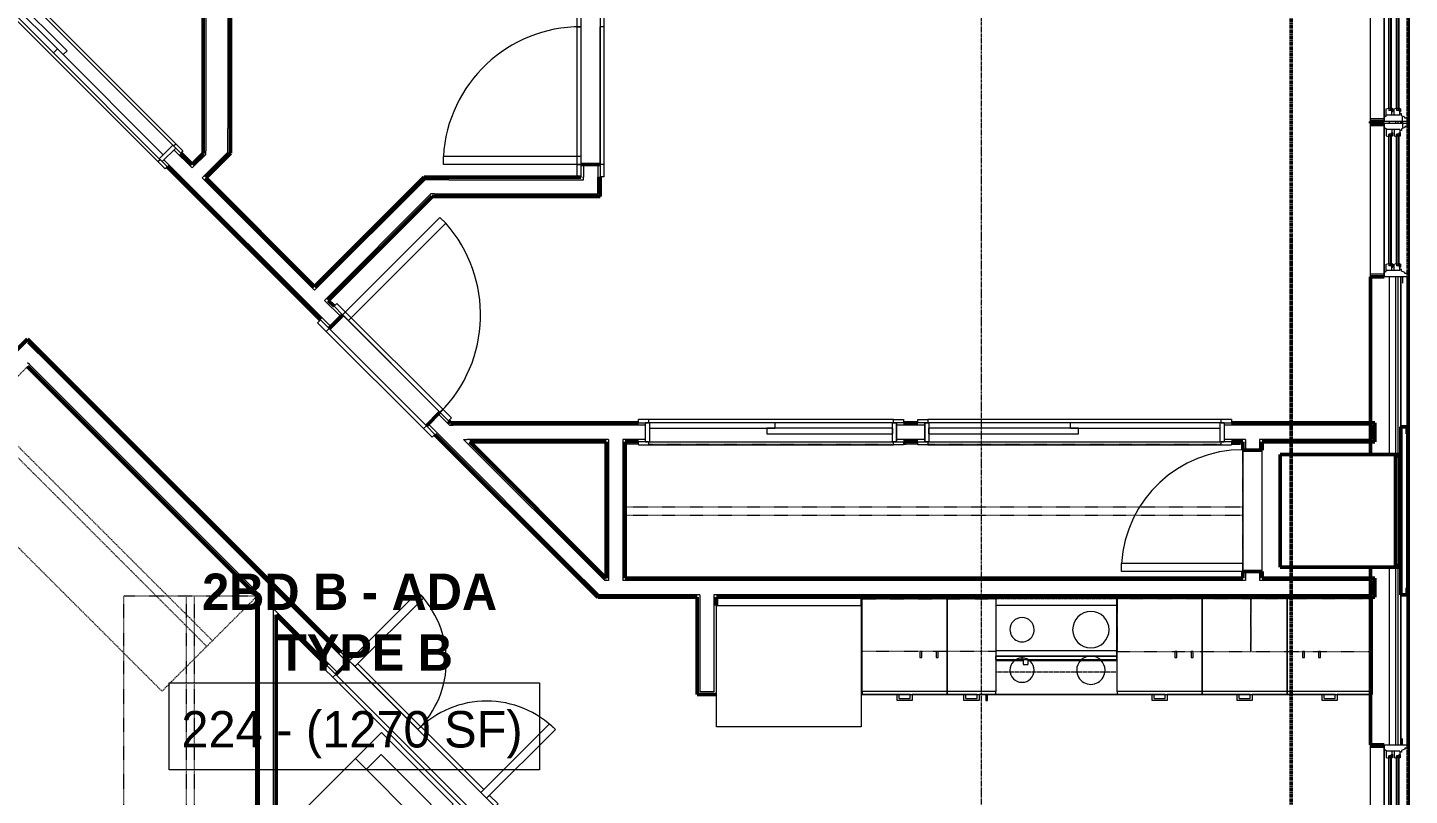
# Model space of a CAD drawing. Header units: inches. Extents: x -4235 to -464, y 9767 to 12359.
# Drawn here: x -2408.9 to -2067.6, y 10191.9 to 10381.6 of the extents above; entities that cross this region are included whole.
import ezdxf

# ---------------------------------------------------------------- set-up
doc = ezdxf.new("R2010")
doc.units = ezdxf.units.IN
doc.header["$MEASUREMENT"] = 0
for name, pattern in [('Dash', [0.25, 0.125, -0.125]), ('Dash 1_16_', [0.125, 0.0625, -0.0625]), ('Grid Line 1_2_', [0.875, 0.5, -0.125, 0.125, -0.125]), ('Overhead', [0.15625, 0.09375, -0.0625])]:
    doc.linetypes.add(name, pattern=pattern)
for name, color, linetype, lineweight in [('0-1', 7, 'Continuous', 5), ('0-2', 10, 'Continuous', 9), ('A-AREA-IDEN', 2, 'Continuous', 9), ('A-DOOR-1', 10, 'Continuous', 9), ('A-DOOR-2', 50, 'Continuous', 20), ('A-DOOR-3', 254, 'Continuous', 9), ('A-DOOR-FRAM-1', 10, 'Continuous', 9), ('A-GENM', 5, 'Continuous', 9), ('A-GENM-4', 5, 'Continuous', 50), ('A-GLAZ-1', 151, 'Continuous', 9), ('A-GLAZ-2', 151, 'Continuous', 20), ('A-GLAZ-3', 151, 'Continuous', 50), ('A-WALL', 113, 'Continuous', 13), ('A-WALL-1', 7, 'Continuous', 50), ('A-WALL-2', 250, 'Continuous', 13), ('A-WALL-3', 10, 'Continuous', 9), ('A-WALL-4', 254, 'Continuous', 9), ('A-WALL-5', 113, 'Continuous', 9), ('A-WALL-6', 113, 'Continuous', 50), ('C-PROP-LINE-1', 91, 'Dash 1_16_', 50), ('P-SANR-FIXT-1', 10, 'Continuous', 9), ('Q-CASE-1', 254, 'Continuous', 9), ('Q-CASE-2', 10, 'Continuous', 9), ('Q-CASE-3', 254, 'Dash', 9), ('Q-CASE-4', 10, 'Dash', 9), ('Q-CASE-HDLN-1', 10, 'Dash', 9), ('Q-CASE-HDLN-2', 254, 'Dash', 9), ('Q-SPCQ-1', 10, 'Continuous', 9), ('Q-SPCQ-2', 91, 'Overhead', 9), ('S-GRID-1', 1, 'Grid Line 1_2_', 9)]:
    doc.layers.add(name, color=color, linetype=linetype, lineweight=lineweight)
doc.styles.add('Century Gothic', font='ufonts.com_century-gothic.ttf', dxfattribs={"height": 9})
doc.styles.add('Century Gothic_B', font='GOTHICB.TTF', dxfattribs={"height": 9})

# ---------------------------------------------------------------- blocks, each defined once
blk = doc.blocks.new('OD_CW_Closet - OD_CW_Closet-2068594-BACKGROUND - RCP - 2ND FLOOR')
at = {"layer": 'Q-CASE-HDLN-1'}
for p, q in [((80.94, 24), (80.85, 24)), ((80.94, -9.27), (80.94, 23.91)), ((0.74, 8.37), (80.94, 8.37)), ((0.74, 6.37), (80.94, 6.37)), ((0.74, -9.27), (80.94, -9.27))]:
    blk.add_line(p, q, dxfattribs=at)
at = {"layer": 'Q-CASE-HDLN-2'}
for p, q in [((80.85, 24), (0.74, 24)), ((0.74, 24), (0.74, -9.27)), ((80.94, 23.91), (80.94, 24))]:
    blk.add_line(p, q, dxfattribs=at)
blk = doc.blocks.new('OD_CW_Closet - OD_CW_Closet-3115502-BACKGROUND - RCP - 2ND FLOOR')
at = {"layer": 'Q-CASE-HDLN-1'}
for p, q in [((0.74, 24), (0.74, -9)), ((0.74, 8.5), (78.86, 8.5)), ((0.74, 6.5), (78.86, 6.5)), ((0.74, -9), (78.86, -9))]:
    blk.add_line(p, q, dxfattribs=at)
at = {"layer": 'Q-CASE-HDLN-2'}
for p, q in [((78.86, 24), (0.74, 24)), ((78.86, -9), (78.86, 24))]:
    blk.add_line(p, q, dxfattribs=at)
blk = doc.blocks.new('Stacked Washer and Dryer - 26_x25_ - Private-1352637-BACKGROUND - RCP - 2ND FLOOR')
at = {"layer": 'P-SANR-FIXT-1'}
for p, q in [((26, 12.5), (0, 12.5)), ((0, -12.5), (0, 12.5)), ((16.90625, 12.5), (16.90625, -12.5)), ((26, 12.5), (26, -12.5)), ((16.90625, 8.75), (22.09375, 8.75)), ((22.09375, 8.75), (22.09375, -8.75)), ((22.09375, -8.75), (16.90625, -8.75)), ((0, -12.5), (26, -12.5))]:
    blk.add_line(p, q, dxfattribs=at)
blk = doc.blocks.new('SWING - DOUBLE - FLUSH - 4-0 x 6-8 - DUMMY-V7-BACKGROUND - RCP - 2ND FLOOR')
at = {"layer": 'A-DOOR-1'}
for p, q in [((-24, 3.375), (-27, 3.375)), ((-27, 2.375), (-27, 3.375)), ((-27, 2.375), (-24, 2.375)), ((-24, 2.375), (-24, 3.375)), ((22, 3.375), (-22, 3.375)), ((-22, 2.375), (22, 2.375)), ((27, 3.375), (24, 3.375)), ((24, 2.375), (24, 3.375)), ((24, 2.375), (27, 2.375)), ((27, 2.375), (27, 3.375)), ((-24, -2.375), (-27, -2.375)), ((-27, -2.375), (-27, -3.375)), ((-27, -3.375), (-24, -3.375)), ((24, -2.375), (-24, -2.375)), ((-24, -2.375), (-24, -3.375)), ((-24, -3.375), (24, -3.375)), ((27, -2.375), (24, -2.375)), ((24, -2.375), (24, -3.375)), ((24, -3.375), (27, -3.375)), ((27, -2.375), (27, -3.375))]:
    blk.add_line(p, q, dxfattribs=at)
for centre, start, end in [((-24, 2.375), 360, 90), ((24, 2.375), 90, 180)]:
    blk.add_arc(centre, 24, start, end, dxfattribs=at)
at = {"layer": 'A-DOOR-2'}
for p, q in [((-24, 2.375), (-24, 26.375)), ((-24, 26.375), (-22, 26.375)), ((-22, 26.375), (-22, 2.375)), ((24, 26.375), (22, 26.375)), ((22, 26.375), (22, 2.375)), ((24, 2.375), (24, 26.375)), ((-22, 2.375), (-24, 2.375)), ((22, 2.375), (24, 2.375))]:
    blk.add_line(p, q, dxfattribs=at)
at = {"layer": 'A-DOOR-3'}
blk.add_line((-24, 2.375), (-22, 2.375), dxfattribs=at)
blk = doc.blocks.new('SWING - SINGLE - FLUSH - 2-10 x 6-8 - PASSAGE-3199423-BACKGROUND - RCP - 2ND FLOOR')
at = {"layer": 'A-DOOR-1'}
blk.add_arc((17, -2.37), 34.07, 180, 266.6343, dxfattribs=at)
at = {"layer": 'A-DOOR-2'}
for p, q in [((15, -2.37), (15, -36.38)), ((17, -2.37), (15, -2.37)), ((17, -2.37), (17, -36.38)), ((17, -36.38), (15, -36.38))]:
    blk.add_line(p, q, dxfattribs=at)
at = {"layer": 'A-DOOR-FRAM-1'}
for p, q in [((-17, 3.38), (-20, 3.38)), ((-20, 3.38), (-20, 2.38)), ((-20, 2.38), (-17, 2.38)), ((17, 3.38), (-17, 3.38)), ((-17, 3.38), (-17, 2.38)), ((-17, 2.38), (17, 2.38)), ((20, 3.38), (17, 3.38)), ((17, 3.38), (17, 2.38)), ((17, 2.38), (20, 2.38)), ((20, 3.38), (20, 2.38)), ((-17, -2.37), (-20, -2.37)), ((-20, -3.37), (-20, -2.37)), ((-20, -3.37), (-17, -3.37)), ((17, -2.37), (-17, -2.37)), ((-17, -3.37), (-17, -2.37)), ((-17, -3.37), (17, -3.37)), ((20, -2.37), (17, -2.37)), ((17, -3.37), (17, -2.37)), ((17, -3.37), (20, -3.37)), ((20, -3.37), (20, -2.37))]:
    blk.add_line(p, q, dxfattribs=at)
blk = doc.blocks.new('SWING - SINGLE - FLUSH - 30_ x 70_ - MAGIC PAK DOOR - ACOUSTICAL SEAL - IN CLOSET-3199408-BACKGROUND - RCP - 2ND FLOOR')
at = {"layer": 'A-DOOR-1'}
blk.add_arc((15, -2.375), 30.067, 180, 266.18593, dxfattribs=at)
at = {"layer": 'A-DOOR-2'}
for p, q in [((13, -2.375), (13, -32.375)), ((15, -2.375), (13, -2.375)), ((15, -2.375), (15, -32.375)), ((15, -32.375), (13, -32.375))]:
    blk.add_line(p, q, dxfattribs=at)
blk = doc.blocks.new('SWING - SINGLE - FLUSH - 2-10 x 6-8 - PRIVACY-3199405-BACKGROUND - RCP - 2ND FLOOR')
at = {"layer": 'A-DOOR-1'}
blk.add_arc((17, -2.37), 34.07, 180, 266.6343, dxfattribs=at)
at = {"layer": 'A-DOOR-2'}
for p, q in [((15, -2.37), (15, -36.38)), ((17, -2.37), (15, -2.37)), ((17, -2.37), (17, -36.38)), ((17, -36.38), (15, -36.38))]:
    blk.add_line(p, q, dxfattribs=at)
at = {"layer": 'A-DOOR-FRAM-1'}
for p, q in [((-17, 3.38), (-20, 3.38)), ((-20, 3.38), (-20, 2.38)), ((-20, 2.38), (-17, 2.38)), ((17, 3.38), (-17, 3.38)), ((-17, 3.38), (-17, 2.38)), ((-17, 2.38), (17, 2.38)), ((20, 3.38), (17, 3.38)), ((17, 3.38), (17, 2.38)), ((17, 2.38), (20, 2.38)), ((20, 3.38), (20, 2.38)), ((-17, -2.37), (-20, -2.37)), ((-20, -3.37), (-20, -2.37)), ((-20, -3.37), (-17, -3.37)), ((17, -2.37), (-17, -2.37)), ((-17, -3.37), (-17, -2.37)), ((-17, -3.37), (17, -3.37)), ((20, -2.37), (17, -2.37)), ((17, -3.37), (17, -2.37)), ((17, -3.37), (20, -3.37)), ((20, -3.37), (20, -2.37))]:
    blk.add_line(p, q, dxfattribs=at)
blk = doc.blocks.new('SLIDING - FLUSH - 6-0 x 6-8-3203588-BACKGROUND - RCP - 2ND FLOOR')
at = {"layer": 'A-DOOR-1'}
for p, q in [((-38.75, 2.5), (-38.75, 3.25)), ((-36.25, 3.25), (-38.75, 3.25)), ((-38.75, 2.5), (-36.25, 2.5)), ((36.25, 3.25), (-36.25, 3.25)), ((-36.25, 3.25), (-36.25, 2.5)), ((36, 0.5), (-1, 0.5)), ((-1, 0.5), (-1, -0.875)), ((36, 0.5), (36, -0.875)), ((36.25, 2.5), (36.25, 3.25)), ((36.25, 3.25), (38.75, 3.25)), ((38.75, 2.5), (36.25, 2.5)), ((38.75, 3.25), (38.75, 2.5)), ((-38.75, -3), (-38.75, -2.25)), ((-36.25, -2.25), (-38.75, -2.25)), ((-38.75, -3), (-36.25, -3)), ((-36.25, -2.25), (-36.25, -3)), ((-36.25, -3), (36.25, -3)), ((1, -0.875), (-36, -0.875)), ((-36, -0.875), (-36, -2.25)), ((-36, -2.25), (1, -2.25)), ((-1, -0.875), (36, -0.875)), ((1, -0.875), (1, -2.25)), ((36.25, -2.25), (38.75, -2.25)), ((36.25, -3), (36.25, -2.25)), ((38.75, -3), (36.25, -3)), ((38.75, -2.25), (38.75, -3))]:
    blk.add_line(p, q, dxfattribs=at)
at = {"layer": 'A-DOOR-FRAM-1'}
for p, q in [((-37, -2.25), (-37, 2.5)), ((-36, 2.5), (-37, 2.5)), ((36, 2.5), (-36, 2.5)), ((-36, 2.5), (-36, -2.25)), ((36, -2.25), (36, 2.5)), ((36, 2.5), (37, 2.5)), ((37, 2.5), (37, -2.25)), ((-37, -2.25), (-36, -2.25)), ((1, -2.25), (36, -2.25)), ((37, -2.25), (36, -2.25))]:
    blk.add_line(p, q, dxfattribs=at)
blk = doc.blocks.new('OD_CW_Closet - OD_CW_Closet-3210590-BACKGROUND - RCP - 2ND FLOOR')
at = {"layer": 'Q-CASE-HDLN-1'}
for p, q in [((0.74, 22.35), (0.74, -7.65)), ((0.74, 8.5), (153.3, 8.5)), ((0.74, 6.5), (153.3, 6.5)), ((0.74, -9), (3.59, -9)), ((6.09, -9), (78.59, -9)), ((81.09, -9), (84.59, -9)), ((87.09, -9), (147.59, -9)), ((150.09, -9), (153.3, -9))]:
    blk.add_line(p, q, dxfattribs=at)
at = {"layer": 'Q-CASE-HDLN-2'}
for p, q in [((153.3, 24), (0.74, 24)), ((0.74, 24), (0.74, 22.35)), ((153.3, -9), (153.3, 24)), ((0.74, -7.65), (0.74, -9))]:
    blk.add_line(p, q, dxfattribs=at)
blk = doc.blocks.new('SLIDING - FLUSH - 6-0 x 6-8-3203587-BACKGROUND - RCP - 2ND FLOOR')
at = {"layer": 'A-DOOR-1'}
for p, q in [((-38.75, 2.25), (-38.75, 3)), ((-36.25, 3), (-38.75, 3)), ((-38.75, 2.25), (-36.25, 2.25)), ((36.25, 3), (-36.25, 3)), ((-36.25, 3), (-36.25, 2.25)), ((1, 2.25), (-36, 2.25)), ((-36, 2.25), (-36, 0.875)), ((-36, 0.875), (1, 0.875)), ((36, 0.875), (-1, 0.875)), ((-1, 0.875), (-1, -0.5)), ((1, 2.25), (1, 0.875)), ((36, 0.875), (36, -0.5)), ((36.25, 2.25), (36.25, 3)), ((36.25, 3), (38.75, 3)), ((38.75, 2.25), (36.25, 2.25)), ((38.75, 3), (38.75, 2.25)), ((-38.75, -3.25), (-38.75, -2.5)), ((-36.25, -2.5), (-38.75, -2.5)), ((-38.75, -3.25), (-36.25, -3.25)), ((-36.25, -2.5), (-36.25, -3.25)), ((-36.25, -3.25), (36.25, -3.25)), ((-1, -0.5), (36, -0.5)), ((36.25, -2.5), (38.75, -2.5)), ((36.25, -3.25), (36.25, -2.5)), ((38.75, -3.25), (36.25, -3.25)), ((38.75, -2.5), (38.75, -3.25))]:
    blk.add_line(p, q, dxfattribs=at)
at = {"layer": 'A-DOOR-FRAM-1'}
for p, q in [((-36, 2.25), (-37, 2.25)), ((-37, -2.5), (-37, 2.25)), ((-36, 2.25), (-36, -2.5)), ((36, 2.25), (1, 2.25)), ((36, -2.5), (36, 2.25)), ((36, 2.25), (37, 2.25)), ((37, 2.25), (37, -2.5)), ((-37, -2.5), (-36, -2.5)), ((-36, -2.5), (36, -2.5)), ((37, -2.5), (36, -2.5))]:
    blk.add_line(p, q, dxfattribs=at)
blk = doc.blocks.new('SLIDING - FLUSH - 5-0 x 6-8-3203585-BACKGROUND - RCP - 2ND FLOOR')
at = {"layer": 'A-DOOR-1'}
for p, q in [((-32.75, 2.25), (-32.75, 3)), ((-30.25, 3), (-32.75, 3)), ((-32.75, 2.25), (-30.25, 2.25)), ((30.25, 3), (-30.25, 3)), ((-30.25, 3), (-30.25, 2.25)), ((1, 2.25), (-30, 2.25)), ((-30, 2.25), (-30, 0.88)), ((-30, 0.88), (1, 0.88)), ((30, 0.88), (-1, 0.88)), ((-1, 0.88), (-1, -0.5)), ((1, 2.25), (1, 0.88)), ((30, 0.88), (30, -0.5)), ((30.25, 2.25), (30.25, 3)), ((30.25, 3), (32.75, 3)), ((32.75, 2.25), (30.25, 2.25)), ((32.75, 3), (32.75, 2.25)), ((-32.75, -3.25), (-32.75, -2.5)), ((-30.25, -2.5), (-32.75, -2.5)), ((-32.75, -3.25), (-30.25, -3.25)), ((-30.25, -2.5), (-30.25, -3.25)), ((-30.25, -3.25), (30.25, -3.25)), ((-1, -0.5), (30, -0.5)), ((30.25, -2.5), (32.75, -2.5)), ((30.25, -3.25), (30.25, -2.5)), ((32.75, -3.25), (30.25, -3.25)), ((32.75, -2.5), (32.75, -3.25))]:
    blk.add_line(p, q, dxfattribs=at)
at = {"layer": 'A-DOOR-FRAM-1'}
for p, q in [((-30, 2.25), (-31, 2.25)), ((-31, -2.5), (-31, 2.25)), ((-30, 2.25), (-30, -2.5)), ((30, 2.25), (1, 2.25)), ((30, -2.5), (30, 2.25)), ((30, 2.25), (31, 2.25)), ((31, 2.25), (31, -2.5)), ((-31, -2.5), (-30, -2.5)), ((-30, -2.5), (30, -2.5)), ((31, -2.5), (30, -2.5))]:
    blk.add_line(p, q, dxfattribs=at)
blk = doc.blocks.new('Refrigerator_-_Side-by-Side_6047 - 36_ X 30_-1372843-BACKGROUND - RCP - 2ND FLOOR')
at = {"layer": 'Q-SPCQ-1'}
for p, q in [((-17.88, 15.58), (17.87, 15.58)), ((-17.88, -14.42), (-17.88, 15.58)), ((17.87, 15.58), (17.87, -14.42)), ((17.87, -14.42), (-17.88, -14.42))]:
    blk.add_line(p, q, dxfattribs=at)
blk = doc.blocks.new('Range - 24_ x 30_-2806124-BACKGROUND - RCP - 2ND FLOOR')
at = {"layer": 'Q-SPCQ-1'}
blk.add_line((0, -22), (30, -22), dxfattribs=at)
for centre, radius, start, end in [((6.5, -6), 3.5, 360, 180), ((23.5, -6), 3, 0, 180), ((6.5, -6), 3.5, 180, 0), ((23.5, -6), 3, 180, 0), ((6.5, -16), 4.5, 0, 180), ((23.5, -16), 3, 360, 180), ((6.5, -16), 4.5, 180, 0), ((23.5, -16), 3, 180, 0)]:
    blk.add_arc(centre, radius, start, end, dxfattribs=at)
blk = doc.blocks.new('Single Door 1 Drawer 211 - 211 Base Cabinet Single Door1 Drawer 12_-2706434-BACKGROUND - RCP - 2ND FLOOR')
at = {"layer": 'Q-CASE-2'}
for p, q in [((-11.26, -23.25), (-11.26, 0)), ((-11.26, 0), (0.74, 0)), ((0.74, 0), (0.74, -23.25)), ((-11.26, -23.25), (-11.26, -24)), ((0.74, -23.25), (-11.26, -23.25)), ((0.74, -24), (0.74, -23.25)), ((-11.26, -24), (0.74, -24)), ((-6.64, -24), (-7.14, -24)), ((-7.14, -25.5), (-7.14, -24)), ((-3.39, -25.5), (-7.14, -25.5)), ((-6.64, -25), (-6.64, -24)), ((-6.64, -25), (-3.89, -25)), ((-3.89, -25), (-3.89, -24)), ((-3.89, -24), (-3.39, -24)), ((-3.39, -24), (-3.39, -25.5)), ((-1.27, -24), (-1.76, -24)), ((-1.76, -24), (-1.76, -25.5)), ((-1.76, -25.5), (-1.27, -25.5)), ((-1.27, -25.5), (-1.27, -24))]:
    blk.add_line(p, q, dxfattribs=at)
blk = doc.blocks.new('Base Cabinet 4 Drawer 254 - Base Cabinet 4 Drawer 254 21_-2556168-BACKGROUND - RCP - 2ND FLOOR')
at = {"layer": 'Q-CASE-2'}
for p, q in [((-9.76, -23.25), (-9.76, 0)), ((-9.76, 0), (11.24, 0)), ((11.24, 0), (11.24, -23.25)), ((-9.76, -23.25), (-9.76, -24)), ((11.24, -23.25), (-9.76, -23.25)), ((11.24, -24), (11.24, -23.25)), ((-9.76, -24), (11.24, -24)), ((-0.64, -24), (-1.14, -24)), ((-1.14, -25.5), (-1.14, -24)), ((2.61, -25.5), (-1.14, -25.5)), ((-0.64, -25), (-0.64, -24)), ((-0.64, -25), (2.11, -25)), ((2.11, -25), (2.11, -24)), ((2.11, -24), (2.61, -24)), ((2.61, -24), (2.61, -25.5))]:
    blk.add_line(p, q, dxfattribs=at)
blk = doc.blocks.new('Base Cabinet 3 Drawer 230 - Base Cabinet 3 Drawer 230 21_-2554957-BACKGROUND - RCP - 2ND FLOOR')
at = {"layer": 'Q-CASE-2'}
for p, q in [((-9.76, -23.25), (-9.76, 0)), ((-9.76, 0), (11.24, 0)), ((11.24, 0), (11.24, -23.25)), ((-9.76, -23.25), (-9.76, -24)), ((11.24, -23.25), (-9.76, -23.25)), ((11.24, -24), (11.24, -23.25)), ((-9.76, -24), (11.24, -24)), ((-0.64, -24), (-1.14, -24)), ((-1.14, -25.5), (-1.14, -24)), ((2.61, -25.5), (-1.14, -25.5)), ((-0.64, -25), (-0.64, -24)), ((-0.64, -25), (2.11, -25)), ((2.11, -25), (2.11, -24)), ((2.11, -24), (2.61, -24)), ((2.61, -24), (2.61, -25.5))]:
    blk.add_line(p, q, dxfattribs=at)
blk = doc.blocks.new('300 Series Wall Hung Cabinet_302 - 33_ X 36_-2610278-BACKGROUND - RCP - 2ND FLOOR')
at = {"layer": 'Q-CASE-1'}
for p, q in [((-1.76, 14.69), (-2.25, 14.69)), ((-2.25, 14.69), (-2.25, 13.19)), ((-1.76, 13.19), (-1.76, 14.69)), ((2.24, 14.69), (1.75, 14.69)), ((1.75, 14.69), (1.75, 13.19)), ((2.24, 13.19), (2.24, 14.69)), ((-2.25, 13.19), (-1.76, 13.19)), ((1.75, 13.19), (2.24, 13.19))]:
    blk.add_line(p, q, dxfattribs=at)
at = {"layer": 'Q-CASE-3'}
for p, q in [((-16.5, 0.19), (-16.5, 13.19)), ((-16.5, 13.19), (16.5, 13.19)), ((16.5, 13.19), (16.5, 0.19))]:
    blk.add_line(p, q, dxfattribs=at)
at = {"layer": 'Q-CASE-4'}
blk.add_line((16.5, 0.19), (-16.5, 0.19), dxfattribs=at)
blk = doc.blocks.new('300 Series Wall Hung Cabinet_302 - 30_ X 36_-V35-BACKGROUND - RCP - 2ND FLOOR')
at = {"layer": 'Q-CASE-1'}
for p, q in [((-1.76, -13.19), (-2.25, -13.19)), ((-2.25, -13.19), (-2.25, -14.69)), ((-1.76, -14.69), (-1.76, -13.19)), ((2.24, -13.19), (1.75, -13.19)), ((1.75, -13.19), (1.75, -14.69)), ((2.24, -14.69), (2.24, -13.19)), ((-2.25, -14.69), (-1.76, -14.69)), ((1.75, -14.69), (2.24, -14.69))]:
    blk.add_line(p, q, dxfattribs=at)
at = {"layer": 'Q-CASE-3'}
for p, q in [((-15, -0.19), (-15, -13.19)), ((15, -13.19), (15, -0.19)), ((-15, -13.19), (14.6, -13.19))]:
    blk.add_line(p, q, dxfattribs=at)
at = {"layer": 'Q-CASE-4'}
for p, q in [((14.6, -0.19), (-15, -0.19)), ((14.98, -0.19), (14.6, -0.19)), ((14.6, -13.19), (14.98, -13.19))]:
    blk.add_line(p, q, dxfattribs=at)
blk = doc.blocks.new('30quot_MicrowaveVent_11166 - 70cm miele oven-V36-BACKGROUND - RCP - 2ND FLOOR')
at = {"layer": 'Q-CASE-1'}
for p, q in [((7.69, 15.6), (-14.2, 15.6)), ((-14.2, 15.6), (-14.2, 15.54)), ((-14.2, 15.54), (-14.2, 15.39)), ((9.18, 15.39), (-14.2, 15.39)), ((-14.2, 15.39), (-14.2, 14.61)), ((-14.2, 14.61), (9.18, 14.61)), ((-14.2, 14.49), (-14.2, 13.23)), ((15.68, 14.49), (-14.2, 14.49)), ((8.88, 16.6), (7.69, 16.6)), ((7.69, 16.55), (7.69, 16.16)), ((7.69, 16.16), (7.69, 15.39)), ((8.88, 16.55), (8.88, 16.55)), ((8.88, 15.39), (8.88, 16.55)), ((15.68, 15.6), (8.88, 15.6)), ((9.18, 15.39), (9.18, 14.61)), ((15.68, 15.39), (9.18, 15.39)), ((9.18, 15.39), (9.18, 14.61)), ((9.18, 14.61), (15.68, 14.61)), ((15.68, 15.48), (15.68, 15.6)), ((15.68, 15.39), (15.68, 15.48)), ((15.68, 15.39), (15.68, 14.61)), ((15.68, 13.23), (15.68, 14.49)), ((-14.2, 13.23), (-14.2, 0.38)), ((-14.2, 13.23), (15.68, 13.23)), ((15.68, 0.38), (15.68, 13.23))]:
    blk.add_line(p, q, dxfattribs=at)
at = {"layer": 'Q-CASE-2'}
for p, q in [((-14.2, 0.38), (-14.2, 0)), ((-14.2, 0), (15.68, 0)), ((15.68, 0), (15.68, 0.38))]:
    blk.add_line(p, q, dxfattribs=at)
blk = doc.blocks.new('300 Series Wall Hung Cabinet_302 - 33_ X 36_-2610350-BACKGROUND - RCP - 2ND FLOOR')
at = {"layer": 'Q-CASE-1'}
for p, q in [((-1.76, -13.19), (-2.25, -13.19)), ((-2.25, -13.19), (-2.25, -14.69)), ((-1.76, -14.69), (-1.76, -13.19)), ((2.24, -13.19), (1.75, -13.19)), ((1.75, -13.19), (1.75, -14.69)), ((2.24, -14.69), (2.24, -13.19)), ((-2.25, -14.69), (-1.76, -14.69)), ((1.75, -14.69), (2.24, -14.69))]:
    blk.add_line(p, q, dxfattribs=at)
at = {"layer": 'Q-CASE-3'}
for p, q in [((-16.5, -0.19), (-16.5, -13.19)), ((16.5, -13.19), (16.5, -0.19)), ((-16.5, -13.19), (16.5, -13.19))]:
    blk.add_line(p, q, dxfattribs=at)
at = {"layer": 'Q-CASE-4'}
blk.add_line((16.5, -0.19), (-16.5, -0.19), dxfattribs=at)
blk = doc.blocks.new('Range_Hood_386 - 30_ Wide-V88-BACKGROUND - RCP - 2ND FLOOR')
at = {"layer": 'Q-SPCQ-2'}
for p, q in [((15, 6), (-15, 6)), ((-15, 6), (-15, -12)), ((15, -12), (15, 6)), ((-15, -12), (15, -12))]:
    blk.add_line(p, q, dxfattribs=at)
blk = doc.blocks.new('CTR - 1st Phase - Unit Layouts_rvt-1-BACKGROUND - RCP - 2ND FLOOR')
at = {"layer": 'A-WALL-1'}
for p, q in [((-2365.59, 10350.5), (-2365.59, 10412.16)), ((-2358.84, 10412.16), (-2358.84, 10357.25)), ((-2358.84, 10357.25), (-2358.84, 10351.42)), ((-2371.11, 10350.6), (-2368.3, 10347.79)), ((-2368.3, 10347.79), (-2365.59, 10350.5)), ((-2358.84, 10350.53), (-2364.94, 10344.43)), ((-2358.84, 10351.42), (-2358.84, 10350.53)), ((-2336.6, 10309.38), (-2374.47, 10347.24)), ((-2272.25, 10347.74), (-2267.5, 10347.74)), ((-2364.94, 10344.43), (-2338.07, 10317.56)), ((-2338.07, 10317.56), (-2311.02, 10344.62)), ((-2311.02, 10344.62), (-2310.13, 10344.62)), ((-2310.13, 10344.62), (-2304.3, 10344.62)), ((-2304.3, 10344.62), (-2272.25, 10344.62)), ((-2272.25, 10344.62), (-2272.25, 10344.74)), ((-2267.5, 10344.74), (-2267.5, 10344.62)), ((-2267.5, 10344.62), (-2267.5, 10340.49)), ((-2309.05, 10339.87), (-2334.71, 10314.2)), ((-2267.5, 10339.87), (-2309.05, 10339.87)), ((-2267.5, 10340.49), (-2267.5, 10339.87)), ((-2334.71, 10314.2), (-2333.25, 10312.74)), ((-2331.12, 10310.62), (-2334.48, 10307.26)), ((-2418, 10295.53), (-2408.95, 10304.59)), ((-2408.95, 10304.59), (-2408.51, 10304.14)), ((-2408.51, 10304.14), (-2405.59, 10301.23)), ((-2405.59, 10301.23), (-2331.61, 10227.25)), ((-2352.3, 10241.22), (-2408.95, 10297.87)), ((-2310.44, 10283.21), (-2307.08, 10286.57)), ((-2304.96, 10284.45), (-2304.48, 10283.97)), ((-2304.48, 10283.97), (-2258.07, 10283.97)), ((-2192.57, 10283.97), (-2189.07, 10283.97)), ((-2111.57, 10283.97), (-2076.17, 10283.97)), ((-2076.17, 10283.97), (-2076.17, 10283.35)), ((-2076.17, 10283.35), (-2076.17, 10279.85)), ((-2272.8, 10245.57), (-2308.32, 10281.09)), ((-2266.04, 10279.22), (-2299.73, 10279.22)), ((-2299.73, 10279.22), (-2266.08, 10245.57)), ((-2266.04, 10245.57), (-2266.04, 10279.22)), ((-2258.07, 10279.22), (-2261.29, 10279.22)), ((-2261.29, 10279.22), (-2261.29, 10245.57)), ((-2189.07, 10279.22), (-2192.57, 10279.22)), ((-2108.72, 10279.22), (-2111.57, 10279.22)), ((-2108.72, 10277.22), (-2108.72, 10279.22)), ((-2076.17, 10279.22), (-2103.97, 10279.22)), ((-2103.97, 10279.22), (-2103.97, 10277.22)), ((-2076.17, 10279.85), (-2076.17, 10279.22)), ((-2103.97, 10277.22), (-2108.72, 10277.22)), ((-2268.68, 10241.45), (-2272.8, 10245.57)), ((-2266.08, 10245.57), (-2266.04, 10245.57)), ((-2261.29, 10245.57), (-2108.72, 10245.57)), ((-2108.72, 10245.57), (-2108.72, 10247.22)), ((-2108.72, 10247.22), (-2103.97, 10247.22)), ((-2103.97, 10247.22), (-2103.97, 10245.57)), ((-2103.97, 10245.57), (-2076.17, 10245.57)), ((-2076.17, 10245.57), (-2076.17, 10244.95)), ((-2076.17, 10244.95), (-2076.17, 10241.45)), ((-2352.3, 10163), (-2352.3, 10241.22)), ((-2268.05, 10240.82), (-2268.68, 10241.45)), ((-2243.53, 10240.82), (-2268.05, 10240.82)), ((-2243.53, 10216.82), (-2243.53, 10240.82)), ((-2076.17, 10240.82), (-2238.78, 10240.82)), ((-2238.78, 10240.82), (-2238.78, 10238.82)), ((-2076.17, 10241.45), (-2076.17, 10240.82)), ((-2334.97, 10223.89), (-2347.55, 10236.47)), ((-2347.55, 10236.47), (-2347.55, 10166.75)), ((-2329.49, 10225.12), (-2332.85, 10221.77)), ((-2242.9, 10216.82), (-2243.53, 10216.82)), ((-2239.4, 10216.82), (-2242.9, 10216.82)), ((-2238.78, 10216.82), (-2239.4, 10216.82))]:
    blk.add_line(p, q, dxfattribs=at)
at = {"layer": 'A-WALL-2'}
for p, q in [((-2364.96, 10412.16), (-2364.96, 10351.13)), ((-2359.46, 10412.16), (-2359.46, 10356.63)), ((-2359.46, 10355.74), (-2359.46, 10356.63)), ((-2359.46, 10350.79), (-2359.46, 10355.74)), ((-2372.79, 10351.39), (-2368.3, 10346.91)), ((-2364.96, 10350.24), (-2367.86, 10347.35)), ((-2359.46, 10350.79), (-2365.38, 10344.87)), ((-2364.96, 10350.24), (-2364.96, 10351.13)), ((-2375.26, 10348.92), (-2334.04, 10307.7)), ((-2368.3, 10346.91), (-2367.86, 10347.35)), ((-2271.62, 10347.74), (-2271.62, 10344.62)), ((-2268.12, 10347.74), (-2268.12, 10344.62)), ((-2365.83, 10344.43), (-2365.38, 10344.87)), ((-2365.83, 10344.43), (-2338.07, 10316.68)), ((-2337.63, 10317.12), (-2310.76, 10343.99)), ((-2305.81, 10343.99), (-2310.76, 10343.99)), ((-2304.92, 10343.99), (-2305.81, 10343.99)), ((-2304.92, 10343.99), (-2271.62, 10343.99)), ((-2271.62, 10343.99), (-2271.62, 10344.62)), ((-2268.12, 10343.99), (-2268.12, 10344.62)), ((-2268.12, 10340.49), (-2268.12, 10343.99)), ((-2335.15, 10314.65), (-2309.31, 10340.49)), ((-2308.42, 10340.49), (-2309.31, 10340.49)), ((-2308.42, 10340.49), (-2268.12, 10340.49)), ((-2338.07, 10316.68), (-2337.63, 10317.12)), ((-2335.6, 10314.2), (-2335.15, 10314.65)), ((-2335.6, 10314.2), (-2331.57, 10310.17)), ((-2406.47, 10301.23), (-2408.95, 10303.7)), ((-2408.51, 10298.31), (-2408.95, 10298.75)), ((-2406.03, 10300.78), (-2406.47, 10301.23)), ((-2406.03, 10300.78), (-2329.93, 10224.68)), ((-2408.51, 10298.31), (-2351.67, 10241.48)), ((-2307.52, 10286.13), (-2304.74, 10283.35)), ((-2310, 10283.66), (-2271.92, 10245.57)), ((-2304.74, 10283.35), (-2303.86, 10283.35)), ((-2256.32, 10283.35), (-2303.86, 10283.35)), ((-2187.32, 10283.35), (-2194.32, 10283.35)), ((-2076.8, 10283.35), (-2113.32, 10283.35)), ((-2076.8, 10283.35), (-2076.8, 10279.85)), ((-2301.24, 10279.85), (-2300.36, 10279.85)), ((-2301.24, 10279.85), (-2266.97, 10245.57)), ((-2265.41, 10279.85), (-2300.36, 10279.85)), ((-2265.41, 10279.85), (-2265.41, 10279.22)), ((-2265.41, 10279.22), (-2265.41, 10245.57)), ((-2256.32, 10279.85), (-2261.91, 10279.85)), ((-2261.91, 10279.85), (-2261.91, 10279.22)), ((-2261.91, 10279.22), (-2261.91, 10245.57)), ((-2187.32, 10279.85), (-2194.32, 10279.85)), ((-2108.1, 10279.85), (-2113.32, 10279.85)), ((-2108.1, 10279.85), (-2108.1, 10279.22)), ((-2108.1, 10279.22), (-2108.1, 10277.22)), ((-2076.8, 10279.85), (-2104.6, 10279.85)), ((-2104.6, 10279.85), (-2104.6, 10279.22)), ((-2104.6, 10279.22), (-2104.6, 10277.22)), ((-2271.92, 10245.57), (-2271.29, 10244.95)), ((-2271.29, 10244.95), (-2267.79, 10241.45)), ((-2266.97, 10245.57), (-2266.34, 10244.95)), ((-2265.41, 10244.95), (-2266.34, 10244.95)), ((-2265.41, 10245.57), (-2265.41, 10244.95)), ((-2261.91, 10245.57), (-2261.91, 10244.95)), ((-2108.1, 10244.95), (-2261.91, 10244.95)), ((-2108.1, 10247.22), (-2108.1, 10245.57)), ((-2108.1, 10245.57), (-2108.1, 10244.95)), ((-2104.6, 10247.22), (-2104.6, 10245.57)), ((-2104.6, 10245.57), (-2104.6, 10244.95)), ((-2076.8, 10244.95), (-2104.6, 10244.95)), ((-2076.8, 10244.95), (-2076.8, 10241.45)), ((-2351.67, 10240.59), (-2351.67, 10241.48)), ((-2351.67, 10162.38), (-2351.67, 10240.59)), ((-2242.9, 10241.45), (-2267.79, 10241.45)), ((-2242.9, 10241.45), (-2242.9, 10240.82)), ((-2242.9, 10240.82), (-2242.9, 10217.45)), ((-2076.8, 10241.45), (-2239.4, 10241.45)), ((-2239.4, 10241.45), (-2239.4, 10240.82)), ((-2239.4, 10240.82), (-2239.4, 10217.45)), ((-2348.17, 10237.98), (-2332.4, 10222.21)), ((-2348.17, 10237.09), (-2348.17, 10237.98)), ((-2348.17, 10166.13), (-2348.17, 10237.09)), ((-2239.4, 10217.45), (-2242.9, 10217.45))]:
    blk.add_line(p, q, dxfattribs=at)
at = {"layer": 'A-WALL-3'}
for p, q in [((-2272.25, 10381.74), (-2272.25, 10347.74)), ((-2267.5, 10347.74), (-2267.5, 10381.74)), ((-2372.34, 10351.83), (-2375.7, 10348.48)), ((-2307.08, 10286.57), (-2331.12, 10310.62)), ((-2334.48, 10307.26), (-2310.44, 10283.21)), ((-2256.32, 10279.22), (-2256.32, 10283.97)), ((-2194.32, 10279.22), (-2194.32, 10283.97)), ((-2187.32, 10283.97), (-2187.32, 10279.22)), ((-2113.32, 10283.97), (-2113.32, 10279.22)), ((-2108.72, 10277.22), (-2108.72, 10247.22)), ((-2103.97, 10247.22), (-2103.97, 10277.22)), ((-2296.96, 10192.6), (-2328.07, 10223.71)), ((-2332.85, 10221.77), (-2298.9, 10187.82))]:
    blk.add_line(p, q, dxfattribs=at)
at = {"layer": 'A-WALL-4'}
for p, q in [((-2267.5, 10347.74), (-2272.25, 10347.74)), ((-2331.12, 10310.62), (-2334.48, 10307.26)), ((-2307.08, 10286.57), (-2310.44, 10283.21)), ((-2108.72, 10277.22), (-2103.97, 10277.22)), ((-2103.97, 10247.22), (-2108.72, 10247.22)), ((-2332.85, 10221.77), (-2329.49, 10225.12)), ((-2328.07, 10223.71), (-2329.49, 10225.12))]:
    blk.add_line(p, q, dxfattribs=at)
at = {"layer": 'A-WALL-5'}
for p, q in [((-2077.17, 10240.82), (-2203.03, 10240.82)), ((-2203.03, 10240.82), (-2203.03, 10238.82)), ((-2203.03, 10238.82), (-2203.03, 10240.82)), ((-2203.03, 10240.82), (-2077.17, 10240.82)), ((-2076.8, 10240.82), (-2077.17, 10240.82)), ((-2077.17, 10240.82), (-2076.8, 10240.82)), ((-2076.8, 10216.82), (-2076.8, 10240.82)), ((-2076.8, 10240.82), (-2076.8, 10216.82)), ((-2203.03, 10238.82), (-2203.03, 10216.82)), ((-2203.03, 10216.82), (-2194.15, 10216.82)), ((-2194.15, 10216.82), (-2203.03, 10216.82)), ((-2194.15, 10216.82), (-2193.65, 10216.82)), ((-2193.65, 10216.82), (-2190.9, 10216.82)), ((-2190.9, 10216.82), (-2193.65, 10216.82)), ((-2190.9, 10216.82), (-2190.4, 10216.82)), ((-2190.4, 10216.82), (-2177.65, 10216.82)), ((-2177.65, 10216.82), (-2190.4, 10216.82)), ((-2177.65, 10216.82), (-2177.15, 10216.82)), ((-2177.15, 10216.82), (-2174.4, 10216.82)), ((-2174.4, 10216.82), (-2177.15, 10216.82)), ((-2174.4, 10216.82), (-2173.9, 10216.82)), ((-2173.9, 10216.82), (-2172.28, 10216.82)), ((-2172.28, 10216.82), (-2173.9, 10216.82)), ((-2172.28, 10216.82), (-2171.79, 10216.82)), ((-2171.79, 10216.82), (-2131.15, 10216.82)), ((-2131.15, 10216.82), (-2171.79, 10216.82)), ((-2131.15, 10216.82), (-2130.65, 10216.82)), ((-2130.65, 10216.82), (-2127.9, 10216.82)), ((-2127.9, 10216.82), (-2130.65, 10216.82)), ((-2127.9, 10216.82), (-2127.4, 10216.82)), ((-2127.4, 10216.82), (-2110.15, 10216.82)), ((-2110.15, 10216.82), (-2127.4, 10216.82)), ((-2110.15, 10216.82), (-2109.65, 10216.82)), ((-2109.65, 10216.82), (-2106.9, 10216.82)), ((-2106.9, 10216.82), (-2109.65, 10216.82)), ((-2106.9, 10216.82), (-2106.4, 10216.82)), ((-2106.4, 10216.82), (-2089.15, 10216.82)), ((-2089.15, 10216.82), (-2106.4, 10216.82)), ((-2089.15, 10216.82), (-2088.65, 10216.82)), ((-2088.65, 10216.82), (-2085.9, 10216.82)), ((-2085.9, 10216.82), (-2088.65, 10216.82)), ((-2085.9, 10216.82), (-2085.4, 10216.82)), ((-2085.4, 10216.82), (-2077.17, 10216.82)), ((-2077.17, 10216.82), (-2085.4, 10216.82)), ((-2077.17, 10216.82), (-2076.8, 10216.82)), ((-2076.8, 10216.82), (-2077.17, 10216.82))]:
    blk.add_line(p, q, dxfattribs=at)
at = {"layer": '0-2'}
for name, p, rotation in [('SLIDING - FLUSH - 6-0 x 6-8-3203587-BACKGROUND - RCP - 2ND FLOOR', (-2400.28, 10376.23), 134.9999999998691), ('SWING - SINGLE - FLUSH - 2-10 x 6-8 - PRIVACY-3199405-BACKGROUND - RCP - 2ND FLOOR', (-2269.87, 10364.74), 269.9999999998544), ('SWING - SINGLE - FLUSH - 2-10 x 6-8 - PRIVACY-3199405-BACKGROUND - RCP - 2ND FLOOR', (-2320.78, 10296.91), 134.9999999998691), ('OD_CW_Closet - OD_CW_Closet-2068594-BACKGROUND - RCP - 2ND FLOOR', (-2426.44, 10281.42), 314.9999999999715), ('SLIDING - FLUSH - 6-0 x 6-8-3203588-BACKGROUND - RCP - 2ND FLOOR', (-2150.32, 10281.72), 180), ('OD_CW_Closet - OD_CW_Closet-3210590-BACKGROUND - RCP - 2ND FLOOR', (-2107.99, 10269.57), 180), ('SWING - SINGLE - FLUSH - 30_ x 70_ - MAGIC PAK DOOR - ACOUSTICAL SEAL - IN CLOSET-3199408-BACKGROUND - RCP - 2ND FLOOR', (-2106.35, 10262.22), 269.9999999998828), ('SWING - DOUBLE - FLUSH - 4-0 x 6-8 - DUMMY-V7-BACKGROUND - RCP - 2ND FLOOR', (-2314.2, 10206.47), 314.9999999998772), ('OD_CW_Closet - OD_CW_Closet-3115502-BACKGROUND - RCP - 2ND FLOOR', (-2376.3, 10241.87), 269.9999999999687), ('300 Series Wall Hung Cabinet_302 - 33_ X 36_-2610278-BACKGROUND - RCP - 2ND FLOOR', (-2186.28, 10240.64), 180), ('30quot_MicrowaveVent_11166 - 70cm miele oven-V36-BACKGROUND - RCP - 2ND FLOOR', (-2154.1, 10240.82), 180), ('Range_Hood_386 - 30_ Wide-V88-BACKGROUND - RCP - 2ND FLOOR', (-2154.78, 10228.45), 180), ('Refrigerator_-_Side-by-Side_6047 - 36_ X 30_-1372843-BACKGROUND - RCP - 2ND FLOOR', (-2220.9, 10224.4), 180), ('Range - 24_ x 30_-2806124-BACKGROUND - RCP - 2ND FLOOR', (-2139.78, 10216.82), 180), ('Stacked Washer and Dryer - 26_x25_ - Private-1352637-BACKGROUND - RCP - 2ND FLOOR', (-2331.08, 10180.18), 44.99999999984976), ('SWING - SINGLE - FLUSH - 2-10 x 6-8 - PASSAGE-3199423-BACKGROUND - RCP - 2ND FLOOR', (-2421.12, 10160.63), 180)]:
    blk.add_blockref(name, p, dxfattribs=dict(at, rotation=rotation))
for name, p in [('SLIDING - FLUSH - 5-0 x 6-8-3203585-BACKGROUND - RCP - 2ND FLOOR', (-2225.32, 10281.72)), ('Base Cabinet 3 Drawer 230 - Base Cabinet 3 Drawer 230 21_-2554957-BACKGROUND - RCP - 2ND FLOOR', (-2193.01, 10240.82)), ('Single Door 1 Drawer 211 - 211 Base Cabinet Single Door1 Drawer 12_-2706434-BACKGROUND - RCP - 2ND FLOOR', (-2170.51, 10240.82)), ('Base Cabinet 4 Drawer 254 - Base Cabinet 4 Drawer 254 21_-2556168-BACKGROUND - RCP - 2ND FLOOR', (-2130.01, 10240.82)), ('300 Series Wall Hung Cabinet_302 - 33_ X 36_-2610350-BACKGROUND - RCP - 2ND FLOOR', (-2123.28, 10240.64)), ('Base Cabinet 3 Drawer 230 - Base Cabinet 3 Drawer 230 21_-2554957-BACKGROUND - RCP - 2ND FLOOR', (-2109.01, 10240.82)), ('300 Series Wall Hung Cabinet_302 - 30_ X 36_-V35-BACKGROUND - RCP - 2ND FLOOR', (-2091.78, 10240.64)), ('Base Cabinet 3 Drawer 230 - Base Cabinet 3 Drawer 230 21_-2554957-BACKGROUND - RCP - 2ND FLOOR', (-2088.01, 10240.82))]:
    blk.add_blockref(name, p, dxfattribs=at)
blk = doc.blocks.new('Basic Wall _ EXT - FIBER CEMENT - LARGE - 1hr - ___-2505167-BACKGROUND - RCP - 2ND FLOOR')
at = {"layer": 'A-WALL-5'}
for p, q in [((-2067.63, 10851.68), (-2067.63, 9979.9)), ((-2067.63, 9979.9), (-2067.63, 10851.68)), ((-2067.6, 9979.87), (-2067.6, 10851.71)), ((-2067.6, 9979.87), (-2067.6, 10851.71)), ((-2069.67, 10358.38), (-2069.67, 10358)), ((-2069.67, 10358), (-2069.67, 10358.38)), ((-2069.64, 10358.01), (-2069.64, 10358.38)), ((-2069.64, 10358.01), (-2069.64, 10358.38)), ((-2069.67, 10319.98), (-2069.67, 10282.95)), ((-2069.67, 10282.95), (-2069.67, 10319.98)), ((-2069.64, 10282.95), (-2069.64, 10319.98)), ((-2069.64, 10282.95), (-2069.64, 10319.98)), ((-2069.67, 10282.95), (-2069.67, 10241.43)), ((-2069.67, 10241.43), (-2069.67, 10282.95)), ((-2069.64, 10241.43), (-2069.64, 10282.95)), ((-2069.64, 10241.43), (-2069.64, 10282.95)), ((-2069.67, 10241.43), (-2069.67, 10204.4)), ((-2069.67, 10204.4), (-2069.67, 10241.43)), ((-2069.64, 10204.4), (-2069.64, 10241.43)), ((-2069.64, 10204.4), (-2069.64, 10241.43))]:
    blk.add_line(p, q, dxfattribs=at)
blk = doc.blocks.new('Window-Double_Hung-Andersen-400_Series-Tilt_Wash - DOUBLE HUNG - REVERSE COTTAGE - 2ND FLOOR-2888709-BACKGROUND - RCP - 2ND FLOOR')
at = {"layer": 'A-GLAZ-1'}
for p, q in [((-19.01, 4.12), (-19.01, 2.62)), ((-18.95, 4.12), (-19.01, 4.12)), ((-18.95, 4.63), (18.95, 4.63)), ((-18.95, 1.25), (-18.95, 4.63)), ((-18.32, 1.25), (-18.32, 4.63)), ((18.32, 1.25), (18.32, 4.63)), ((18.95, 4.63), (18.95, 1.25)), ((19.01, 4.12), (18.95, 4.12)), ((19.01, 2.62), (19.01, 4.12)), ((-18.95, 2.62), (-19.01, 2.62)), ((18.95, 1.25), (-18.95, 1.25)), ((-16.29, 0), (-15.7, 0)), ((-15.82, -0.38), (-15.82, 0)), ((-15.7, 0.12), (15.7, 0.12)), ((16.29, 0), (15.7, 0)), ((15.82, -0.38), (15.82, 0)), ((19.01, 2.62), (18.95, 2.62)), ((-16.29, -0.38), (-15.7, -0.38)), ((-16.29, -1.94), (-15.7, -1.94)), ((-16.29, -2.31), (-15.7, -2.31)), ((-15.82, -2.31), (-15.82, -1.94)), ((-15.7, 0), (15.7, 0)), ((-15.7, -0.38), (15.7, -0.38)), ((-15.7, -0.5), (15.7, -0.5)), ((-15.7, -1.81), (15.7, -1.81)), ((-15.7, -1.94), (15.7, -1.94)), ((-15.7, -2.31), (15.7, -2.31)), ((-15.7, -2.44), (15.7, -2.44)), ((16.29, -0.38), (15.7, -0.38)), ((16.29, -1.94), (15.7, -1.94)), ((16.29, -2.31), (15.7, -2.31)), ((15.82, -2.31), (15.82, -1.94))]:
    blk.add_line(p, q, dxfattribs=at)
at = {"layer": 'A-GLAZ-2'}
for p, q in [((-19.01, 1.25), (19.01, 1.25)), ((-19.01, -4.62), (-19.01, 1.25)), ((-17.67, 0.97), (-18, 1.25)), ((-17.67, 0.97), (-17.67, 0.75)), ((-17.67, 0.75), (-15.86, 0.75)), ((-17.42, -2.56), (-17.42, 0.75)), ((-16.29, -0.5), (-16.29, 0.12)), ((-15.7, 0.12), (-16.29, 0.12)), ((-15.86, 0.75), (-15.7, 0.12)), ((15.86, 0.75), (15.7, 0.12)), ((15.7, 0.12), (16.29, 0.12)), ((17.67, 0.75), (15.86, 0.75)), ((16.29, -0.5), (16.29, 0.12)), ((17.42, -2.56), (17.42, 0.75)), ((17.67, 0.97), (18, 1.25)), ((17.67, 0.97), (17.67, 0.75)), ((19.01, 1.25), (19.01, -4.62)), ((-19.01, -3.25), (-20.51, -3.25)), ((-17.92, -3.81), (-17.61, -3)), ((-17.61, -3), (-17.14, -3)), ((-17.42, -0.62), (-16.57, -0.62)), ((-17.42, -1.19), (-15.86, -1.19)), ((-17.42, -2.56), (-16.57, -2.56)), ((-17.14, -3), (-17.14, -2.56)), ((-16.57, -0.5), (-16.57, -0.84)), ((-15.7, -0.5), (-16.57, -0.5)), ((-15.86, -0.84), (-16.57, -0.84)), ((-16.57, -2.44), (-16.57, -2.78)), ((-15.7, -2.44), (-16.57, -2.44)), ((-15.86, -2.78), (-16.57, -2.78)), ((-16.29, -2.44), (-16.29, -1.81)), ((-15.7, -1.81), (-16.29, -1.81)), ((-15.86, -0.84), (-15.7, -0.5)), ((-15.86, -1.19), (-15.7, -1.81)), ((-15.86, -2.78), (-15.7, -2.44)), ((15.86, -0.84), (15.7, -0.5)), ((15.7, -0.5), (16.57, -0.5)), ((15.86, -1.19), (15.7, -1.81)), ((15.7, -1.81), (16.29, -1.81)), ((15.86, -2.78), (15.7, -2.44)), ((15.7, -2.44), (16.57, -2.44)), ((15.86, -0.84), (16.57, -0.84)), ((17.42, -1.19), (15.86, -1.19)), ((15.86, -2.78), (16.57, -2.78)), ((16.29, -2.44), (16.29, -1.81)), ((16.57, -0.5), (16.57, -0.84)), ((17.42, -0.62), (16.57, -0.62)), ((16.57, -2.44), (16.57, -2.78)), ((17.42, -2.56), (16.57, -2.56)), ((17.14, -3), (17.14, -2.56)), ((17.61, -3), (17.14, -3)), ((17.92, -3.81), (17.61, -3)), ((19.01, -3.25), (20.51, -3.25)), ((19.01, -4.62), (-19.01, -4.62)), ((-18.2, -3.81), (-17.92, -3.81)), ((-18.2, -4.62), (-18.2, -3.81)), ((18.2, -3.81), (17.92, -3.81)), ((18.2, -4.62), (18.2, -3.81))]:
    blk.add_line(p, q, dxfattribs=at)
blk = doc.blocks.new('V-Series_EWC4_SPVU_RFA_2015 - 2ND AND 3RD FLOOR-V151-BACKGROUND - RCP - 2ND FLOOR')
at = {"layer": 'A-GENM'}
for p, q in [((-2070.05, 10275.19), (-2070.05, 10275.69)), ((-2070.05, 10248.69), (-2070.05, 10249.19))]:
    blk.add_line(p, q, dxfattribs=at)
at = {"layer": 'A-GENM-4'}
for p, q in [((-2099.49, 10276.13), (-2070.05, 10276.13)), ((-2099.49, 10248.25), (-2099.49, 10276.13)), ((-2071.05, 10275.19), (-2071.05, 10275.69)), ((-2071.05, 10275.69), (-2070.05, 10275.69)), ((-2070.05, 10275.69), (-2071.05, 10275.69)), ((-2071.05, 10275.69), (-2071.05, 10248.69)), ((-2071.05, 10249.19), (-2071.05, 10275.19)), ((-2070.05, 10276.13), (-2070.05, 10275.69)), ((-2070.05, 10275.69), (-2070.05, 10275.19)), ((-2070.05, 10275.19), (-2070.05, 10249.19)), ((-2070.05, 10248.25), (-2099.49, 10248.25)), ((-2071.05, 10248.69), (-2071.05, 10249.19)), ((-2070.05, 10248.69), (-2071.05, 10248.69)), ((-2071.05, 10248.69), (-2070.05, 10248.69)), ((-2070.05, 10249.19), (-2070.05, 10248.69)), ((-2070.05, 10248.69), (-2070.05, 10248.25))]:
    blk.add_line(p, q, dxfattribs=at)
blk = doc.blocks.new('Perforated Panel at Magic-Pak - hvac panel - 2nd floor 2-2817259-BACKGROUND - RCP - 2ND FLOOR')
at = {"layer": 'A-GLAZ-3'}
for p, q in [((-19.01, -4.56), (-19.01, -4.62)), ((19.01, -4.56), (-19.01, -4.56)), ((-19.01, -4.62), (19.01, -4.62)), ((19.01, -4.62), (19.01, -4.56))]:
    blk.add_line(p, q, dxfattribs=at)
blk = doc.blocks.new('Family - ___-2835860-BACKGROUND - RCP - 2ND FLOOR')
at = {"layer": 'C-PROP-LINE-1'}
blk.add_line((-2067.92, 9980.19), (-2067.92, 10851.39), dxfattribs=at)
blk = doc.blocks.new('Family - ___-2835903-BACKGROUND - RCP - 2ND FLOOR')
at = {"layer": 'C-PROP-LINE-1'}
blk.add_line((-2096.82, 10009.09), (-2096.82, 10822.49), dxfattribs=at)
blk = doc.blocks.new('Family - ___-2835932-BACKGROUND - RCP - 2ND FLOOR')
at = {"layer": 'C-PROP-LINE-1'}
blk.add_line((-2067.92, 9980.19), (-2067.92, 10851.39), dxfattribs=at)

msp = doc.modelspace()

# ---------------------------------------------------------------- linework, layer by layer
at = {"layer": 'A-AREA-IDEN', "flags": 128}
msp.add_lwpolyline([(-2373.96, 10219.72), (-2282.47, 10219.72), (-2282.47, 10198.23), (-2373.96, 10198.23)], close=True, dxfattribs=at)
at = {"layer": 'A-WALL'}
for p, q in [((-2072.55, 10358.38), (-2072.55, 10358)), ((-2071.05, 10358.38), (-2071.05, 10358)), ((-2070.42, 10358.38), (-2070.42, 10358)), ((-2069.67, 10358.38), (-2069.67, 10358)), ((-2068.17, 10358.38), (-2068.17, 10358)), ((-2071.05, 10319.98), (-2071.05, 10276.13)), ((-2070.42, 10319.98), (-2070.42, 10276.13)), ((-2069.67, 10319.98), (-2069.67, 10282.95)), ((-2068.17, 10319.98), (-2068.17, 10282.95)), ((-2071.05, 10248.25), (-2071.05, 10204.4)), ((-2070.42, 10248.25), (-2070.42, 10204.4)), ((-2069.67, 10241.43), (-2069.67, 10204.4)), ((-2068.17, 10241.43), (-2068.17, 10204.4))]:
    msp.add_line(p, q, dxfattribs=at)
at = {"layer": 'A-WALL-5'}
for p, q in [((-2077.17, 10358.44), (-2077.17, 10358)), ((-2077.17, 10358), (-2077.17, 10357.94)), ((-2077.17, 10319.98), (-2077.17, 10320.04)), ((-2072.55, 10319.98), (-2072.55, 10276.13)), ((-2068.17, 10281.2), (-2068.17, 10243.18)), ((-2072.55, 10248.25), (-2072.55, 10204.4)), ((-2077.17, 10204.34), (-2077.17, 10204.4))]:
    msp.add_line(p, q, dxfattribs=at)
at = {"layer": 'A-WALL-6'}
for p, q in [((-2077.17, 10358), (-2077.17, 10358.38)), ((-2077.17, 10358.38), (-2073.8, 10358.38)), ((-2073.8, 10358), (-2077.17, 10358)), ((-2067.92, 10358.38), (-2067.92, 10358)), ((-2077.17, 10276.13), (-2077.17, 10319.98)), ((-2077.17, 10319.98), (-2073.8, 10319.98)), ((-2067.92, 10319.98), (-2067.92, 10281.2)), ((-2068.17, 10282.95), (-2069.67, 10282.95)), ((-2069.67, 10282.95), (-2069.67, 10241.43)), ((-2068.17, 10281.2), (-2068.17, 10282.95)), ((-2067.92, 10281.2), (-2068.17, 10281.2)), ((-2070.05, 10276.13), (-2077.17, 10276.13)), ((-2070.05, 10248.25), (-2070.05, 10276.13)), ((-2077.17, 10204.4), (-2077.17, 10248.25)), ((-2077.17, 10248.25), (-2070.05, 10248.25)), ((-2069.67, 10241.43), (-2068.17, 10241.43)), ((-2068.17, 10241.43), (-2068.17, 10243.18)), ((-2068.17, 10243.18), (-2067.92, 10243.18)), ((-2067.92, 10243.18), (-2067.92, 10204.4)), ((-2073.8, 10204.4), (-2077.17, 10204.4))]:
    msp.add_line(p, q, dxfattribs=at)
at = {"layer": 'S-GRID-1'}
msp.add_line((-2173.32, 9836.18), (-2173.32, 12309.48), dxfattribs=at)

# ---------------------------------------------------------------- block references
at = {"layer": '0-1'}
msp.add_blockref('CTR - 1st Phase - Unit Layouts_rvt-1-BACKGROUND - RCP - 2ND FLOOR', (0, 0), dxfattribs=at)
at = {"layer": 'A-GENM'}
msp.add_blockref('V-Series_EWC4_SPVU_RFA_2015 - 2ND AND 3RD FLOOR-V151-BACKGROUND - RCP - 2ND FLOOR', (0, 0), dxfattribs=at)
at = {"layer": 'A-GLAZ-1', "rotation": 89.99999999999991}
for name, p in [('Window-Double_Hung-Andersen-400_Series-Tilt_Wash - DOUBLE HUNG - REVERSE COTTAGE - 2ND FLOOR-2888709-BACKGROUND - RCP - 2ND FLOOR', (-2072.55, 10377.39)), ('Window-Double_Hung-Andersen-400_Series-Tilt_Wash - DOUBLE HUNG - REVERSE COTTAGE - 2ND FLOOR-2888709-BACKGROUND - RCP - 2ND FLOOR', (-2072.55, 10338.99)), ('Perforated Panel at Magic-Pak - hvac panel - 2nd floor 2-2817259-BACKGROUND - RCP - 2ND FLOOR', (-2072.55, 10262.19)), ('Window-Double_Hung-Andersen-400_Series-Tilt_Wash - DOUBLE HUNG - REVERSE COTTAGE - 2ND FLOOR-2888709-BACKGROUND - RCP - 2ND FLOOR', (-2072.55, 10185.39))]:
    msp.add_blockref(name, p, dxfattribs=at)
at = {"layer": 'A-WALL-5'}
msp.add_blockref('Basic Wall _ EXT - FIBER CEMENT - LARGE - 1hr - ___-2505167-BACKGROUND - RCP - 2ND FLOOR', (0, 0), dxfattribs=at)
at = {"layer": 'C-PROP-LINE-1'}
for name in ['Family - ___-2835860-BACKGROUND - RCP - 2ND FLOOR', 'Family - ___-2835932-BACKGROUND - RCP - 2ND FLOOR', 'Family - ___-2835903-BACKGROUND - RCP - 2ND FLOOR']:
    msp.add_blockref(name, (0, 0), dxfattribs=at)

# ---------------------------------------------------------------- texts
at = {"layer": 'A-AREA-IDEN', "char_height": 9, "attachment_point": 1}
for s, insert, width, style in [('2BD B - ADA', (-2365.84, 10246.69), 90.9, 'Century Gothic_B'), ('TYPE B', (-2347.34, 10231.69), 46.359, 'Century Gothic_B'), ('224 - (1270 SF)', (-2370.96, 10212.72), 103.323, 'Century Gothic')]:
    msp.add_mtext(s, dxfattribs=dict(at, insert=insert, width=width, style=style))

doc.saveas('drawing.dxf')
